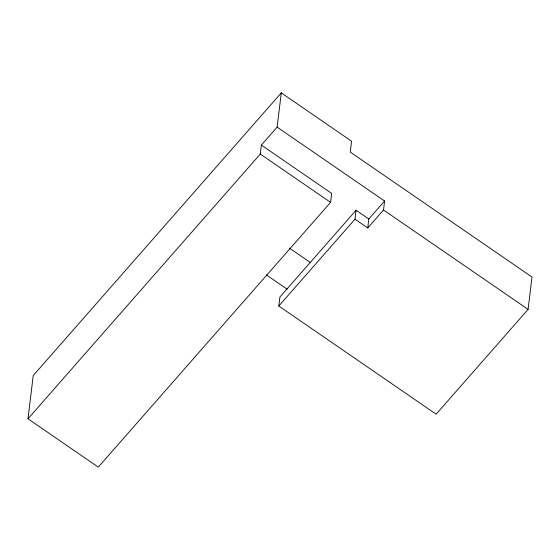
<?xml version="1.0" encoding="UTF-8"?>
<svg xmlns="http://www.w3.org/2000/svg" width="560" height="560" viewBox="0 0 560 560"><rect width="100%" height="100%" fill="white"/><g stroke="black" fill="none" stroke-linecap="round" stroke-linejoin="round"><path stroke-width="0.84" d="M281.281 92.869L277.137 127.127L261.373 145.089L331.667 193.417L330.582 202.384L98.294 467.131L28 418.796L33.229 375.578L281.281 92.869L351.575 141.204L350.259 152.089L532 277.053L528.087 309.393L436.135 414.197L278.81 306.019L279.895 297.052L356.09 210.21L368.83 218.974L367.745 227.941L355.005 219.177L356.09 210.21M28 418.796L260.288 154.049L261.373 145.089M367.745 227.941L383.509 209.979L384.587 201.012L277.137 127.127M278.81 306.019L355.005 219.177M368.83 218.974L384.587 201.012M383.509 209.979L528.087 309.393M260.288 154.049L330.582 202.384M289.436 248.115L310.268 262.437M266.28 274.855L287.182 289.233"/></g></svg>
